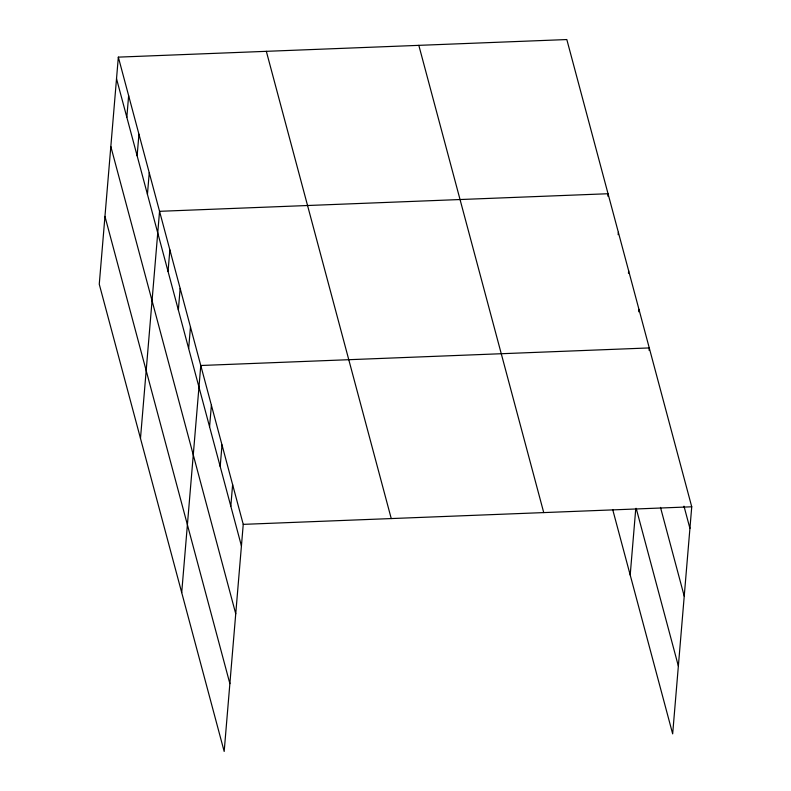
<?xml version="1.0" encoding="UTF-8"?>
<svg xmlns="http://www.w3.org/2000/svg" width="791" height="791" viewBox="0 0 791 791"><rect width="100%" height="100%" fill="white"/><g stroke="black" fill="none" stroke-linecap="round" stroke-linejoin="round"><path stroke-width="1.19" d="M118.334 57.13L99.261 284.206L224.179 751.45L243.242 524.364L118.334 57.13L566.821 39.55L691.739 506.794L672.666 733.87L612.709 509.602M126.827 117.256L128.636 95.671M137.13 155.797L138.939 134.223M147.433 194.349L149.252 172.764M140.482 438.402L159.555 211.316L608.042 193.736L607.844 196.138M168.048 271.442L169.857 249.867M178.351 309.993L180.16 288.408M188.654 348.534L190.473 326.96M181.703 592.588L200.776 365.501L649.263 347.931L649.065 350.324M209.575 426.804L211.395 405.219M220.195 466.512L222.014 444.938M230.814 506.23L232.623 484.646M618.147 234.68L618.354 232.287M628.45 273.231L628.657 270.829M638.762 311.783L638.96 309.38M630.2 575.017L635.786 508.405M243.242 524.364L691.739 506.794M683.988 506.171L689.92 528.368M660.495 507.407L684.235 596.187M636.201 508.366L678.362 666.062M418.825 45.354L543.733 512.588M266.33 51.326L391.248 518.57M116.524 78.704L241.433 545.948M110.829 146.523L235.738 613.767M104.956 216.398L229.874 683.632"/></g></svg>
